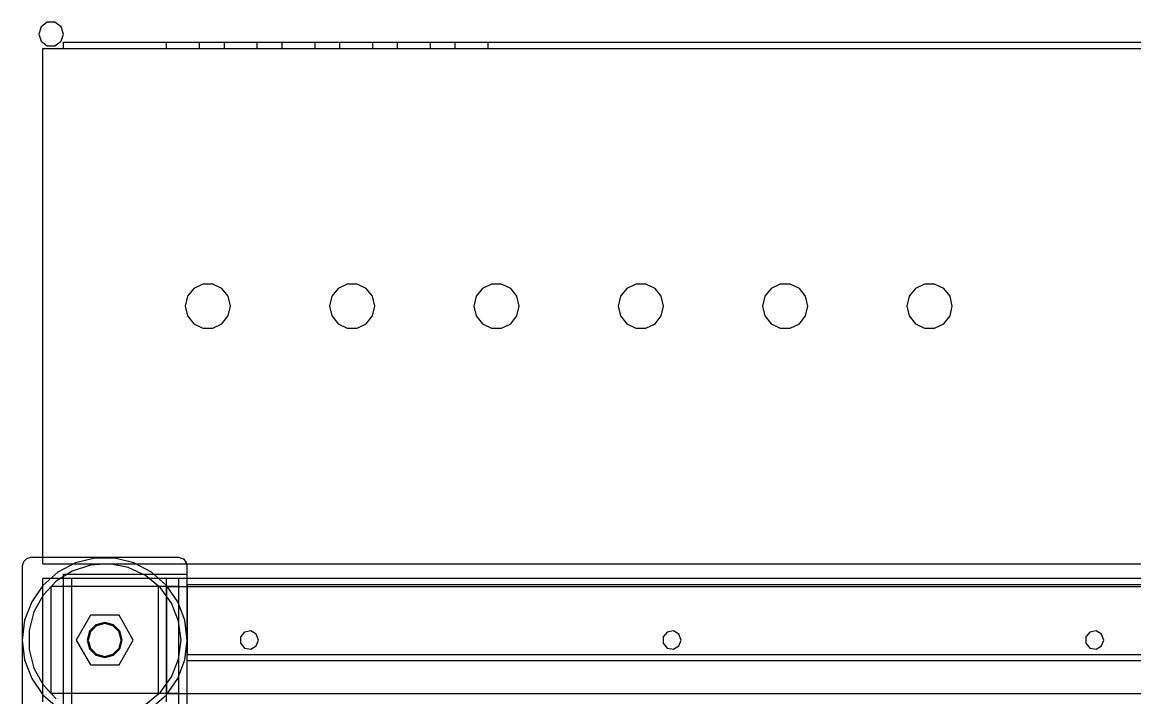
# Model space of a CAD drawing. Header units: millimetres. Extents: x -201 to 3037, y -406 to 3230.
# Drawn here: x -10 to 530, y 2892 to 3220 of the extents above; entities that cross this region are included whole.
import ezdxf

# ---------------------------------------------------------------- set-up
doc = ezdxf.new("R2010")
doc.units = ezdxf.units.MM
doc.layers.add('HIDDEN', color=8, linetype='Continuous')
doc.layers.add('VISIBLE', color=7, linetype='Continuous')

msp = doc.modelspace()

# ---------------------------------------------------------------- linework, layer by layer
at = {"layer": 'HIDDEN'}
for points in [[(10, 3214), (8.85, 3217.53), (5.85, 3219.71), (2.15, 3219.71), (-0.85, 3217.53), (-2, 3214), (-0.85, 3210.47), (2.15, 3208.29), (5.85, 3208.29), (8.85, 3210.47), (10, 3214)], [(10, 3214), (8.85, 3217.53), (5.85, 3219.71), (2.15, 3219.71), (-0.85, 3217.53), (-2, 3214), (-0.85, 3210.47), (2.15, 3208.29), (5.85, 3208.29), (8.85, 3210.47), (10, 3214)], [(10, 3214), (8.85, 3217.53), (5.85, 3219.71), (2.15, 3219.71), (-0.85, 3217.53), (-2, 3214), (-0.85, 3210.47), (2.15, 3208.29), (5.85, 3208.29), (8.85, 3210.47), (10, 3214)], [(0, 2957), (0, 3207)], [(0, 3207), (600, 3207)], [(10, 3207), (10, 3210)], [(10, 3210), (590, 3210)], [(10, 3207), (590, 3207)], [(10, 3207), (590, 3207)], [(60, 3210), (76, 3210)], [(60, 3210), (76, 3210)], [(60, 3207), (60, 3210)], [(60, 3207), (60, 3210)], [(60, 3207), (76, 3207)], [(60, 3207), (76, 3207)], [(76, 3207), (76, 3210)], [(76, 3207), (76, 3210)], [(88, 3210), (104, 3210)], [(88, 3210), (104, 3210)], [(88, 3207), (88, 3210)], [(88, 3207), (88, 3210)], [(88, 3207), (104, 3207)], [(88, 3207), (104, 3207)], [(104, 3207), (104, 3210)], [(104, 3207), (104, 3210)], [(116, 3210), (132, 3210)], [(116, 3210), (132, 3210)], [(116, 3207), (116, 3210)], [(116, 3207), (116, 3210)], [(116, 3207), (132, 3207)], [(116, 3207), (132, 3207)], [(132, 3207), (132, 3210)], [(132, 3207), (132, 3210)], [(144, 3210), (160, 3210)], [(144, 3210), (160, 3210)], [(144, 3207), (144, 3210)], [(144, 3207), (144, 3210)], [(144, 3207), (160, 3207)], [(144, 3207), (160, 3207)], [(160, 3207), (160, 3210)], [(160, 3207), (160, 3210)], [(172, 3210), (188, 3210)], [(172, 3210), (188, 3210)], [(172, 3207), (172, 3210)], [(172, 3207), (172, 3210)], [(172, 3207), (188, 3207)], [(172, 3207), (188, 3207)], [(188, 3207), (188, 3210)], [(188, 3207), (188, 3210)], [(200, 3210), (216, 3210)], [(200, 3210), (216, 3210)], [(200, 3207), (200, 3210)], [(200, 3207), (200, 3210)], [(200, 3207), (216, 3207)], [(200, 3207), (216, 3207)], [(216, 3207), (216, 3210)], [(216, 3207), (216, 3210)], [(91, 3082), (89.91, 3086.77), (86.86, 3090.6), (82.45, 3092.72), (77.55, 3092.72), (73.14, 3090.6), (70.09, 3086.77), (69, 3082), (70.09, 3077.23), (73.14, 3073.4), (77.55, 3071.28), (82.45, 3071.28), (86.86, 3073.4), (89.91, 3077.23), (91, 3082)], [(91, 3082), (89.91, 3086.77), (86.86, 3090.6), (82.45, 3092.72), (77.55, 3092.72), (73.14, 3090.6), (70.09, 3086.77), (69, 3082), (70.09, 3077.23), (73.14, 3073.4), (77.55, 3071.28), (82.45, 3071.28), (86.86, 3073.4), (89.91, 3077.23), (91, 3082)], [(161, 3082), (159.91, 3086.77), (156.86, 3090.6), (152.45, 3092.72), (147.55, 3092.72), (143.14, 3090.6), (140.09, 3086.77), (139, 3082), (140.09, 3077.23), (143.14, 3073.4), (147.55, 3071.28), (152.45, 3071.28), (156.86, 3073.4), (159.91, 3077.23), (161, 3082)], [(161, 3082), (159.91, 3086.77), (156.86, 3090.6), (152.45, 3092.72), (147.55, 3092.72), (143.14, 3090.6), (140.09, 3086.77), (139, 3082), (140.09, 3077.23), (143.14, 3073.4), (147.55, 3071.28), (152.45, 3071.28), (156.86, 3073.4), (159.91, 3077.23), (161, 3082)], [(231, 3082), (229.91, 3086.77), (226.86, 3090.6), (222.45, 3092.72), (217.55, 3092.72), (213.14, 3090.6), (210.09, 3086.77), (209, 3082), (210.09, 3077.23), (213.14, 3073.4), (217.55, 3071.28), (222.45, 3071.28), (226.86, 3073.4), (229.91, 3077.23), (231, 3082)], [(231, 3082), (229.91, 3086.77), (226.86, 3090.6), (222.45, 3092.72), (217.55, 3092.72), (213.14, 3090.6), (210.09, 3086.77), (209, 3082), (210.09, 3077.23), (213.14, 3073.4), (217.55, 3071.28), (222.45, 3071.28), (226.86, 3073.4), (229.91, 3077.23), (231, 3082)], [(301, 3082), (299.91, 3086.77), (296.86, 3090.6), (292.45, 3092.72), (287.55, 3092.72), (283.14, 3090.6), (280.09, 3086.77), (279, 3082), (280.09, 3077.23), (283.14, 3073.4), (287.55, 3071.28), (292.45, 3071.28), (296.86, 3073.4), (299.91, 3077.23), (301, 3082)], [(301, 3082), (299.91, 3086.77), (296.86, 3090.6), (292.45, 3092.72), (287.55, 3092.72), (283.14, 3090.6), (280.09, 3086.77), (279, 3082), (280.09, 3077.23), (283.14, 3073.4), (287.55, 3071.28), (292.45, 3071.28), (296.86, 3073.4), (299.91, 3077.23), (301, 3082)], [(371, 3082), (369.91, 3086.77), (366.86, 3090.6), (362.45, 3092.72), (357.55, 3092.72), (353.14, 3090.6), (350.09, 3086.77), (349, 3082), (350.09, 3077.23), (353.14, 3073.4), (357.55, 3071.28), (362.45, 3071.28), (366.86, 3073.4), (369.91, 3077.23), (371, 3082)], [(371, 3082), (369.91, 3086.77), (366.86, 3090.6), (362.45, 3092.72), (357.55, 3092.72), (353.14, 3090.6), (350.09, 3086.77), (349, 3082), (350.09, 3077.23), (353.14, 3073.4), (357.55, 3071.28), (362.45, 3071.28), (366.86, 3073.4), (369.91, 3077.23), (371, 3082)], [(441, 3082), (439.91, 3086.77), (436.86, 3090.6), (432.45, 3092.72), (427.55, 3092.72), (423.14, 3090.6), (420.09, 3086.77), (419, 3082), (420.09, 3077.23), (423.14, 3073.4), (427.55, 3071.28), (432.45, 3071.28), (436.86, 3073.4), (439.91, 3077.23), (441, 3082)], [(441, 3082), (439.91, 3086.77), (436.86, 3090.6), (432.45, 3092.72), (427.55, 3092.72), (423.14, 3090.6), (420.09, 3086.77), (419, 3082), (420.09, 3077.23), (423.14, 3073.4), (427.55, 3071.28), (432.45, 3071.28), (436.86, 3073.4), (439.91, 3077.23), (441, 3082)], [(-6, 2960), (-8, 2959.46), (-9.46, 2958), (-10, 2956)], [(70, 2920), (68.84, 2929.57), (65.42, 2938.59), (59.94, 2946.52), (52.72, 2952.92), (44.18, 2957.4), (34.82, 2959.71), (25.18, 2959.71), (15.82, 2957.4), (7.28, 2952.92), (0.06, 2946.52), (-5.42, 2938.59), (-8.84, 2929.57), (-10, 2920), (-8.84, 2910.43), (-5.42, 2901.41), (0.06, 2893.48), (7.28, 2887.08)], [(70, 2920), (68.84, 2929.57), (65.42, 2938.59), (59.94, 2946.52), (52.72, 2952.92), (44.18, 2957.4), (34.82, 2959.71), (25.18, 2959.71), (15.82, 2957.4), (7.28, 2952.92), (0.06, 2946.52), (-5.42, 2938.59), (-8.84, 2929.57), (-10, 2920), (-8.84, 2910.43), (-5.42, 2901.41), (0.06, 2893.48), (7.28, 2887.08)], [(67, 2920), (65.84, 2929.2), (62.42, 2937.82), (56.97, 2945.33), (49.83, 2951.24), (41.43, 2955.19), (32.32, 2956.93), (23.07, 2956.34), (14.25, 2953.48), (6.42, 2948.51), (0.07, 2941.75), (-4.4, 2933.62), (-6.71, 2924.64), (-6.71, 2915.36), (-4.4, 2906.38), (0.07, 2898.25), (6.42, 2891.49)], [(67, 2920), (65.84, 2929.2), (62.42, 2937.82), (56.97, 2945.33), (49.83, 2951.24), (41.43, 2955.19), (32.32, 2956.93), (23.07, 2956.34), (14.25, 2953.48), (6.42, 2948.51), (0.07, 2941.75), (-4.4, 2933.62), (-6.71, 2924.64), (-6.71, 2915.36), (-4.4, 2906.38), (0.07, 2898.25), (6.42, 2891.49)], [(66, 2960), (-6, 2960)], [(66, 2960), (0, 2960)], [(0, 2957), (600, 2957)], [(70, 2956), (69.46, 2958), (68, 2959.46), (66, 2960)], [(69.87, 2957), (68.45, 2959.16), (66, 2960)], [(-10, 2956), (-10, 2884)], [(10, 2950), (10, 2952)], [(10, 2952), (70, 2952)], [(70, 2884), (70, 2956)], [(70, 2884), (70, 2952)], [(70, 2950), (70, 2952)], [(0, 2890), (0, 2950)], [(0, 2950), (60, 2950)], [(56, 2946), (4, 2946)], [(4, 2894), (4, 2946)], [(10, 2950), (60, 2950)], [(10, 2890), (10, 2950)], [(10, 2890), (10, 2950)], [(10, 2950), (70, 2950)], [(10, 2950), (70, 2950)], [(10, 2000), (10, 2950)], [(10, 2950), (70, 2950)], [(10, 2950), (70, 2950)], [(56, 2946), (10, 2946)], [(14, 2950), (66, 2950)], [(14, 2950), (66, 2950)], [(14, 2000), (14, 2950)], [(14, 2000), (14, 2950)], [(66, 2946), (14, 2946)], [(14, 2894), (14, 2946)], [(66, 2946), (14, 2946)], [(14, 2894), (14, 2946)], [(56, 2894), (56, 2946)], [(56, 2894), (56, 2946)], [(60, 2890), (60, 2950)], [(60, 2890), (60, 2950)], [(60, 2890), (60, 2950)], [(60, 2890), (60, 2950)], [(60, 2950), (540, 2950)], [(60, 2950), (540, 2950)], [(60, 2890), (60, 2950)], [(60, 2890), (60, 2950)], [(60, 2950), (540, 2950)], [(60, 2950), (540, 2950)], [(60, 2946), (60, 2894)], [(60, 2946), (60, 2894)], [(60, 2946), (540, 2946)], [(60, 2946), (540, 2946)], [(60, 2946), (60, 2894)], [(60, 2946), (60, 2894)], [(60, 2946), (540, 2946)], [(60, 2946), (540, 2946)], [(66, 2000), (66, 2950)], [(66, 2000), (66, 2950)], [(66, 2894), (66, 2946)], [(66, 2894), (66, 2946)], [(70, 2000), (70, 2950)], [(70, 2000), (70, 2950)], [(70, 2950), (540, 2950)], [(70, 2950), (540, 2950)], [(70, 2890), (70, 2950)], [(70, 2890), (70, 2950)], [(70, 2000), (70, 2950)], [(70, 2910), (70, 2950)], [(70, 2950), (540, 2950)], [(70, 2947), (70, 2913)], [(70, 2947), (70, 2913)], [(70, 2947), (540, 2947)], [(70, 2947), (540, 2947)], [(23.07, 2932), (16.14, 2920)], [(23.07, 2932), (16.14, 2920)], [(36.93, 2932), (23.07, 2932)], [(36.93, 2932), (23.07, 2932)], [(43.86, 2920), (36.93, 2932)], [(43.86, 2920), (36.93, 2932)], [(38.5, 2920), (37.36, 2924.25), (34.25, 2927.36), (30, 2928.5), (25.75, 2927.36), (22.64, 2924.25), (21.5, 2920), (22.64, 2915.75), (25.75, 2912.64), (30, 2911.5), (34.25, 2912.64), (37.36, 2915.75), (38.5, 2920)], [(38.5, 2920), (37.36, 2924.25), (34.25, 2927.36), (30, 2928.5), (25.75, 2927.36), (22.64, 2924.25), (21.5, 2920), (22.64, 2915.75), (25.75, 2912.64), (30, 2911.5), (34.25, 2912.64), (37.36, 2915.75), (38.5, 2920)], [(38, 2920), (36.93, 2924), (34, 2926.93), (30, 2928), (26, 2926.93), (23.07, 2924), (22, 2920), (23.07, 2916), (26, 2913.07), (30, 2912), (34, 2913.07), (36.93, 2916), (38, 2920)], [(38, 2920), (36.93, 2924), (34, 2926.93), (30, 2928), (26, 2926.93), (23.07, 2924), (22, 2920), (23.07, 2916), (26, 2913.07), (30, 2912), (34, 2913.07), (36.93, 2916), (38, 2920)], [(38, 2920), (36.93, 2924), (34, 2926.93), (30, 2928), (26, 2926.93), (23.07, 2924), (22, 2920), (23.07, 2916), (26, 2913.07), (30, 2912), (34, 2913.07), (36.93, 2916), (38, 2920)], [(38, 2920), (36.93, 2924), (34, 2926.93), (30, 2928), (26, 2926.93), (23.07, 2924), (22, 2920), (23.07, 2916), (26, 2913.07), (30, 2912), (34, 2913.07), (36.93, 2916), (38, 2920)], [(104.5, 2920), (103.45, 2922.89), (100.78, 2924.43), (97.75, 2923.9), (95.77, 2921.54), (95.77, 2918.46), (97.75, 2916.1), (100.78, 2915.57), (103.45, 2917.11), (104.5, 2920)], [(104.5, 2920), (103.45, 2922.89), (100.78, 2924.43), (97.75, 2923.9), (95.77, 2921.54), (95.77, 2918.46), (97.75, 2916.1), (100.78, 2915.57), (103.45, 2917.11), (104.5, 2920)], [(309.5, 2920), (308.45, 2922.89), (305.78, 2924.43), (302.75, 2923.9), (300.77, 2921.54), (300.77, 2918.46), (302.75, 2916.1), (305.78, 2915.57), (308.45, 2917.11), (309.5, 2920)], [(309.5, 2920), (308.45, 2922.89), (305.78, 2924.43), (302.75, 2923.9), (300.77, 2921.54), (300.77, 2918.46), (302.75, 2916.1), (305.78, 2915.57), (308.45, 2917.11), (309.5, 2920)], [(514.5, 2920), (513.45, 2922.89), (510.78, 2924.43), (507.75, 2923.9), (505.77, 2921.54), (505.77, 2918.46), (507.75, 2916.1), (510.78, 2915.57), (513.45, 2917.11), (514.5, 2920)], [(514.5, 2920), (513.45, 2922.89), (510.78, 2924.43), (507.75, 2923.9), (505.77, 2921.54), (505.77, 2918.46), (507.75, 2916.1), (510.78, 2915.57), (513.45, 2917.11), (514.5, 2920)], [(16.14, 2920), (23.07, 2908)], [(16.14, 2920), (23.07, 2908)], [(36.93, 2908), (43.86, 2920)], [(36.93, 2908), (43.86, 2920)], [(49.83, 2888.76), (56.97, 2894.67), (62.42, 2902.18), (65.84, 2910.8), (67, 2920)], [(49.83, 2888.76), (56.97, 2894.67), (62.42, 2902.18), (65.84, 2910.8), (67, 2920)], [(52.72, 2887.08), (59.94, 2893.48), (65.42, 2901.41), (68.84, 2910.43), (70, 2920)], [(52.72, 2887.08), (59.94, 2893.48), (65.42, 2901.41), (68.84, 2910.43), (70, 2920)], [(23.07, 2908), (36.93, 2908)], [(23.07, 2908), (36.93, 2908)], [(70, 2913), (540, 2913)], [(70, 2913), (540, 2913)], [(70, 2910), (540, 2910)], [(56, 2894), (4, 2894)], [(56, 2894), (10, 2894)], [(66, 2894), (14, 2894)], [(66, 2894), (14, 2894)], [(60, 2894), (540, 2894)], [(60, 2894), (540, 2894)], [(60, 2894), (540, 2894)], [(60, 2894), (540, 2894)]]:
    msp.add_lwpolyline(points, dxfattribs=at)
at = {"layer": 'VISIBLE'}
for points in [[(10, 3214), (8.85, 3217.53), (5.85, 3219.71), (2.15, 3219.71), (-0.85, 3217.53), (-2, 3214), (-0.85, 3210.47), (2.15, 3208.29), (5.85, 3208.29), (8.85, 3210.47), (10, 3214)], [(0, 2957), (0, 3207)], [(0, 3207), (600, 3207)], [(10, 3207), (10, 3210)], [(10, 3210), (590, 3210)], [(-6, 2960), (-8, 2959.46), (-9.46, 2958), (-10, 2956)], [(0, 2960), (-6, 2960)], [(0, 2957), (600, 2957)], [(70, 2956), (69.87, 2957)], [(-10, 2956), (-10, 2884)], [(10, 2950), (10, 2952)], [(10, 2952), (70, 2952)], [(70, 2952), (70, 2956)], [(70, 2950), (70, 2952)], [(0, 2890), (0, 2950)], [(0, 2950), (10, 2950)], [(10, 2946), (4, 2946)], [(4, 2894), (4, 2946)], [(10, 2780), (10, 2950)], [(10, 2950), (70, 2950)], [(10, 2950), (70, 2950)], [(70, 2780), (70, 2950)], [(70, 2910), (70, 2950)], [(70, 2950), (540, 2950)], [(70, 2910), (540, 2910)], [(10, 2894), (4, 2894)]]:
    msp.add_lwpolyline(points, dxfattribs=at)

doc.saveas('drawing.dxf')
